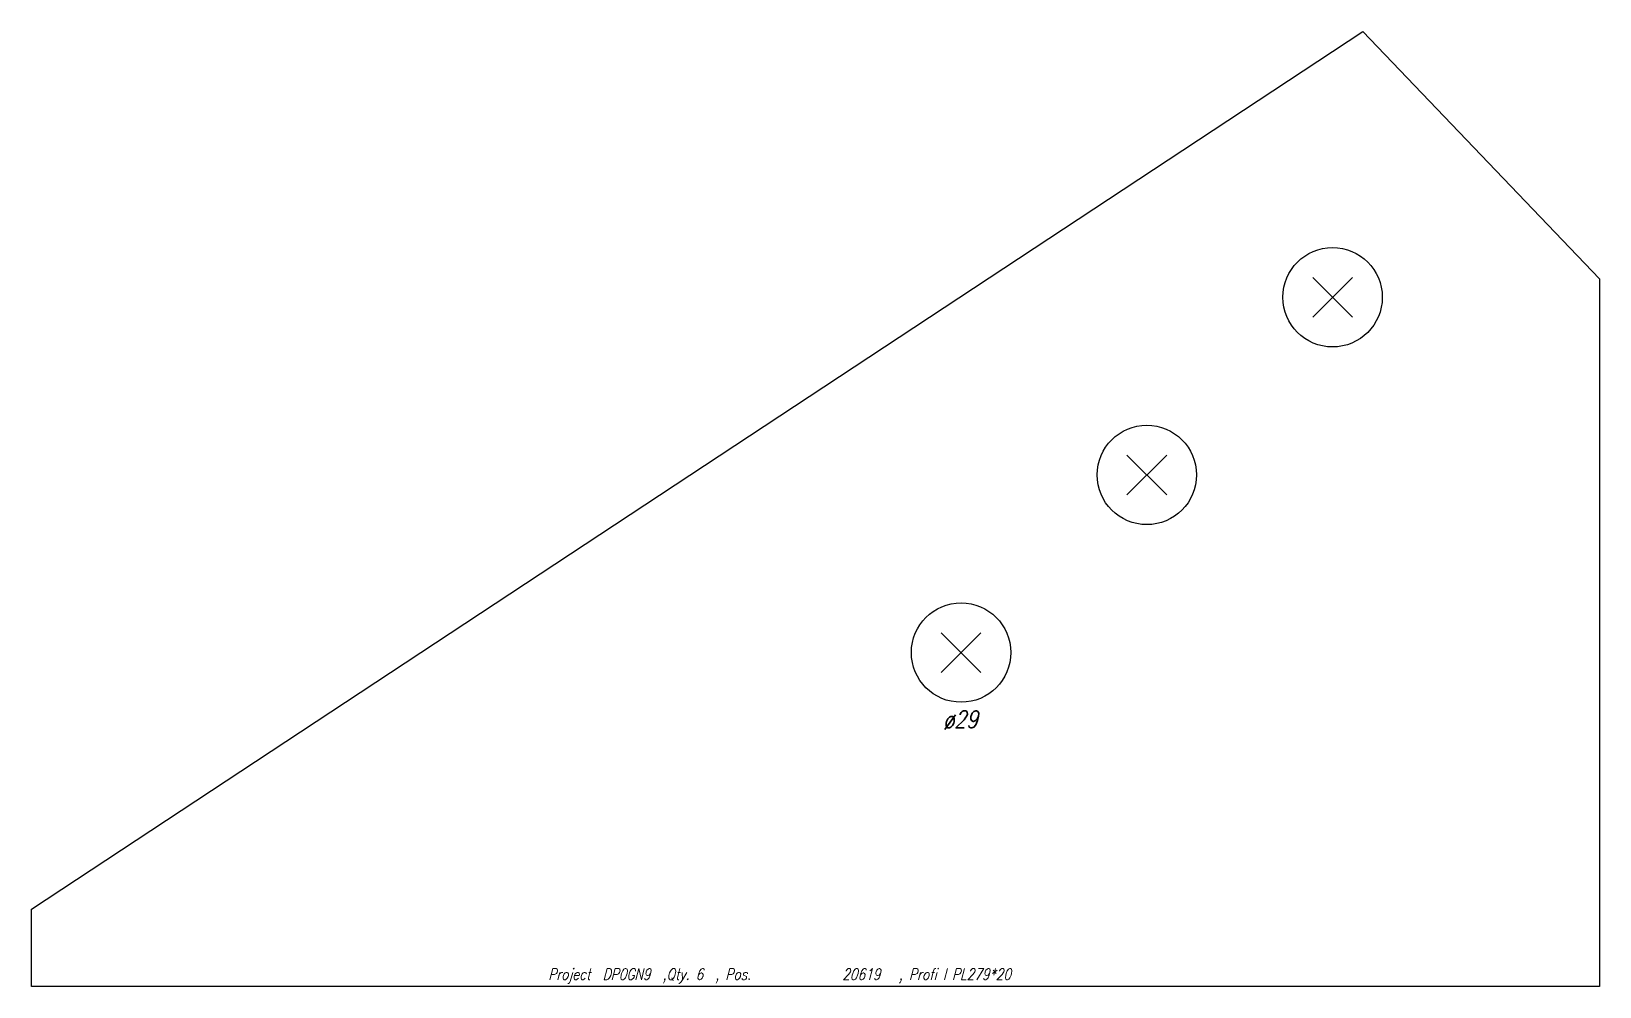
# Model space of a CAD drawing. Extents: x 0 to 458, y -139 to 139.
import ezdxf

# ---------------------------------------------------------------- set-up
doc = ezdxf.new("R2010")
doc.units = 0
doc.header["$LTSCALE"] = 10
for name, color, linetype in [('BEZ_SCHRAUBEN', 7, 'CONTINUOUS'), ('SCHRAUBEN', 7, 'CONTINUOUS'), ('TEILE', 7, 'CONTINUOUS'), ('UNTERSCHRIFT', 7, 'CONTINUOUS')]:
    doc.layers.add(name, color=color, linetype=linetype)
doc.styles.get("Standard").update_dxf_attribs({"font": 'ROMANS'})

msp = doc.modelspace()

# ---------------------------------------------------------------- linework, layer by layer
at = {"layer": 'SCHRAUBEN', "color": 6}
for p, q in [((385.438995, 67.596756), (373.838959, 55.996761)), ((373.838959, 67.596756), (385.438995, 55.996761)), ((331.246643, 15.74901), (319.646637, 4.149009)), ((319.646637, 15.74901), (331.246643, 4.149009)), ((277.05426, -36.098743), (265.454254, -47.698742)), ((265.454254, -36.098743), (277.05426, -47.698742))]:
    msp.add_line(p, q, dxfattribs=at)
at = {"layer": 'SCHRAUBEN', "color": 2}
for centre, radius in [((379.638977, 61.796761), 14.5), ((325.446625, 9.949009), 14.5), ((271.254242, -41.898743), 14.500031)]:
    msp.add_circle(centre, radius, dxfattribs=at)
at = {"layer": 'TEILE', "color": 2}
for p, q in [((0, -116.780098), (388.426697, 139.405396)), ((388.426697, 139.405396), (457.558167, 67.149994)), ((457.558167, 67.149994), (457.558167, -139.405396)), ((0, -139.405396), (0, -116.780098)), ((457.558167, -139.405396), (0, -139.405396))]:
    msp.add_line(p, q, dxfattribs=at)

# ---------------------------------------------------------------- texts
at = {"layer": 'BEZ_SCHRAUBEN', "color": 2, "oblique": 15, "width": 0.8}
msp.add_text(' ø29', height=5, dxfattribs=at).set_placement((263.254272, -63.898739))
at = {"layer": 'UNTERSCHRIFT', "color": 2, "oblique": 15}
for s, width, p in [('Project  DP0GN9  ,Qty. 6  , Pos. ', 0.799999, (150.779083, -137.405396)), ('20619', 0.8, (236.579071, -137.405396)), ('  , Profi l PL279*20', 0.8, (249.579071, -137.405396))]:
    msp.add_text(s, height=3.25, dxfattribs=dict(at, width=width)).set_placement(p)

doc.saveas('drawing.dxf')
